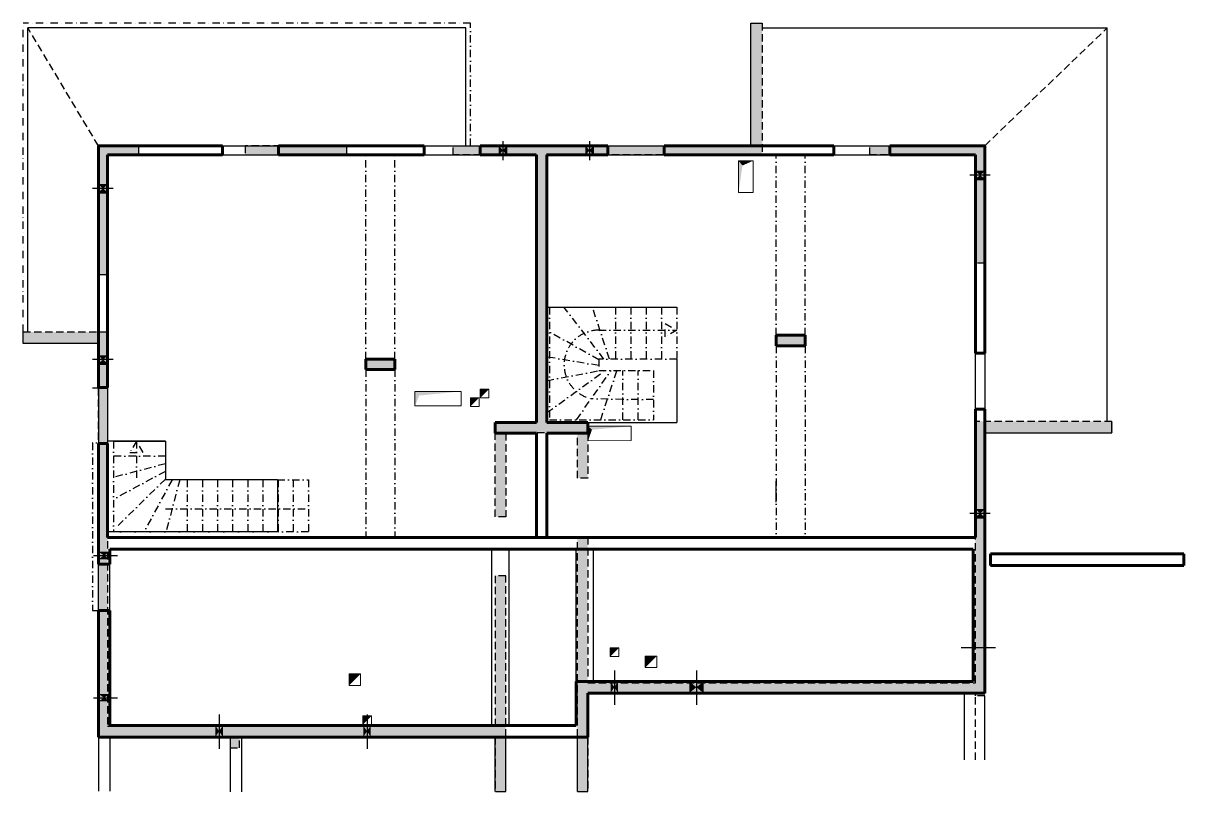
# Model space of a CAD drawing. Header units: centimetres. Extents: x -4990 to 114398, y -61489 to -12305.
# Drawn here: x 65890 to 67898, y -35741 to -34411 of the extents above; entities that cross this region are included whole.
import ezdxf

# ---------------------------------------------------------------- set-up
doc = ezdxf.new("R2010")
doc.units = ezdxf.units.CM
doc.header["$LTSCALE"] = 0.5
doc.linetypes.add('CACHEX2', pattern=[19.05, 12.7, -6.35])
doc.linetypes.add('TIRETPTX2', pattern=[50.8, 25.4, -12.7, 0, -12.7])
for name, color, linetype in [('01_escalier int.', 2, 'TIRETPTX2'), ('01_isolant ext', 2, 'TIRETPTX2'), ('01_linteaux', 2, 'CONTINUOUS'), ('01_murs_sup', 2, 'CACHEX2'), ('01_poch_BN', 9, 'CONTINUOUS'), ('01_poch_poteaux', 250, 'CONTINUOUS'), ('01_resv', 32, 'CONTINUOUS')]:
    doc.layers.add(name, color=color, linetype=linetype)
doc.layers.add('01_murs_coup', color=5, linetype='CONTINUOUS', lineweight=60)
doc.layers.add('01_résv', color=32, linetype='CONTINUOUS', lineweight=9)
pattern_1 = [(135, (21242.898, 1704.3274), (-11.2253202, 9e-16), [7.9375, -7.9375])]

msp = doc.modelspace()

# ---------------------------------------------------------------- hatches: boundary and pattern name
at = {"layer": '01_murs_sup', "ltscale": 2}
h = msp.add_hatch(dxfattribs=at)
h.set_pattern_fill('DASH', color=256, scale=2.5, angle=135)
h.set_pattern_definition(pattern_1)
h.paths.add_polyline_path([(66795.787, -34639.232), (67168.789, -34639.232), (67168.789, -34411.229), (67148.789, -34411.229), (67148.789, -34623.232), (66633.788, -34623.232), (66633.788, -34639.232), (66777.787, -34639.232), (66777.787, -35102.232), (66706.787, -35102.232), (66706.787, -35265.232), (66724.787, -35265.232), (66724.787, -35120.232), (66848.783, -35120.232), (66848.783, -35198.237), (66866.783, -35198.236), (66866.782, -35102.231), (66795.787, -35102.232)])
h.paths.add_polyline_path([(67553.782, -34623.232), (67354.783, -34623.232), (67354.783, -34639.232), (67537.782, -34639.232), (67537.782, -34826.229), (67553.782, -34826.229)])
h.paths.add_polyline_path([(66449.784, -34623.232), (66273.788, -34623.232), (66273.788, -34639.232), (66449.784, -34639.232)])
h.paths.add_polyline_path([(66035.784, -34639.232), (66089.784, -34639.232), (66089.784, -34623.232), (66019.784, -34623.232), (66019.784, -34846.231), (66035.784, -34846.231)])
h = msp.add_hatch(dxfattribs=at)
h.set_pattern_fill('DASH', color=256, scale=2.5, angle=135)
h.set_pattern_definition(pattern_1)
h.paths.add_polyline_path([(67553.782, -35120.229), (67775.78, -35120.229), (67775.78, -35100.229), (67537.782, -35100.229), (67537.782, -35552.234), (66866.786, -35552.234), (66866.784, -35300.234), (66848.784, -35300.234), (66848.783, -35740.673), (66866.786, -35740.673), (66866.787, -35570.241), (67537.782, -35570.234), (67537.782, -35575.227), (67553.782, -35575.227)])
h.paths.add_polyline_path([(66724.787, -35367.229), (66706.787, -35367.229), (66706.787, -35628.228), (66035.793, -35628.228), (66035.77, -34945.23), (65889.767, -34945.23), (65889.767, -34965.23), (66019.77, -34965.23), (66019.794, -35646.217), (66247.78, -35646.221), (66247.78, -35665.222), (66263.78, -35665.222), (66263.78, -35646.221), (66706.787, -35646.228), (66706.787, -35740.673), (66724.787, -35740.673)])
at = {"layer": '01_poch_BN', "ltscale": 2}
h = msp.add_hatch(color=256, dxfattribs=at)
h.dxf.hatch_style = 1
h.paths.add_polyline_path([(66724.787, -35646.232), (66706.787, -35646.232), (66706.787, -35740.673), (66724.787, -35740.673)])
h.paths.add_polyline_path([(66736.787, -35646.232), (66730.787, -35740.673)])
h.paths.add_polyline_path([(66695.078, -35646.232), (66700.933, -35740.673)])
h.paths.add_polyline_path([(66848.784, -35646.232), (66848.784, -35646.232), (66848.784, -35740.673), (66848.783, -35740.673)])
h.paths.add_polyline_path([(66866.782, -35646.232), (66848.784, -35646.232), (66848.783, -35740.673), (66866.782, -35740.673)])
at = {"layer": '01_poch_poteaux', "ltscale": 2}
h = msp.add_hatch(color=256, dxfattribs=at)
h.dxf.hatch_style = 1
h.paths.add_polyline_path([(67242.786, -34951.231), (67192.786, -34951.228), (67192.778, -34969.231), (67242.785, -34969.231)])
h = msp.add_hatch(color=256, dxfattribs=at)
h.dxf.hatch_style = 1
h.paths.add_polyline_path([(66532.775, -34992.224), (66482.775, -34992.221), (66482.772, -35010.234), (66532.774, -35010.223)])

# ---------------------------------------------------------------- linework, layer by layer
at = {"layer": '01_escalier int.'}
for p, q in [((66800.775, -34902.236), (66800.775, -35097.236)), ((66894.576, -34992.236), (66825.319, -34902.236)), ((66904.609, -34992.236), (66874.655, -34902.236)), ((66914.643, -34902.236), (66914.643, -34992.236)), ((66941.176, -34902.236), (66941.176, -34992.236)), ((66967.709, -34902.236), (66967.709, -34992.236)), ((66994.242, -34902.236), (66994.242, -34992.236)), ((67020.775, -34902.236), (67020.775, -34992.236)), ((66885.775, -34993.469), (66795.775, -34942.76)), ((66885.775, -34942.236), (67020.775, -34942.236)), ((67000.775, -34930.689), (67020.775, -34942.236)), ((67000.775, -34953.783), (67000.775, -34930.689)), ((67020.775, -34942.236), (67000.775, -34953.783)), ((66885.775, -35003.503), (66795.775, -34988.56)), ((67020.775, -34992.236), (66885.775, -34992.236)), ((66885.775, -34992.236), (66885.775, -35012.236)), ((66795.775, -35029.694), (66887.075, -35012.236)), ((66795.775, -35084.965), (66897.108, -35012.236)), ((66847.211, -35097.236), (66907.142, -35012.236)), ((66885.775, -35012.236), (66980.275, -35012.236)), ((66889.126, -35097.236), (66917.175, -35012.236)), ((66927.209, -35097.236), (66927.209, -35012.236)), ((66953.742, -35097.236), (66953.742, -35012.236)), ((66980.275, -35012.236), (66980.275, -35097.236)), ((66927.351, -35062.236), (66872.877, -35060.834)), ((66980.275, -35062.236), (66927.351, -35062.236)), ((66800.775, -35097.236), (66980.275, -35097.236)), ((66045.771, -35134.272), (66045.771, -35291.232)), ((66085.771, -35134.272), (66074.224, -35154.172)), ((66085.771, -35134.272), (66085.771, -35199.872)), ((66097.318, -35154.172), (66085.771, -35134.272)), ((66135.771, -35160.372), (66045.771, -35160.372)), ((66074.224, -35154.172), (66097.318, -35154.172)), ((66135.771, -35173.482), (66045.771, -35197.044)), ((66135.771, -35186.592), (66045.771, -35234.821)), ((66135.771, -35199.932), (66045.771, -35288.197)), ((66147.412, -35201.232), (66098.606, -35291.232)), ((66160.522, -35201.232), (66136.96, -35291.232)), ((66173.632, -35201.232), (66173.632, -35291.232)), ((66199.832, -35201.232), (66199.832, -35291.232)), ((66226.032, -35201.232), (66226.032, -35291.232)), ((66252.232, -35201.232), (66252.232, -35291.232)), ((66278.432, -35201.232), (66278.432, -35291.232)), ((66304.632, -35201.232), (66304.632, -35291.232)), ((66329.771, -35201.232), (66383.232, -35201.232)), ((66330.832, -35201.232), (66330.832, -35291.232)), ((66357.032, -35201.232), (66357.032, -35291.232)), ((66383.232, -35201.232), (66383.232, -35291.232)), ((66135.771, -35251.172), (66383.008, -35251.172)), ((66383.232, -35291.232), (66045.771, -35291.232))]:
    msp.add_line(p, q, dxfattribs=at)
msp.add_arc((66885.775, -35002.236), 60, 90, 257.586991, dxfattribs=at)
at = {"layer": '01_isolant ext'}
for p, q in [((65889.755, -34945.23), (65889.755, -34411.229)), ((66663.755, -34411.229), (65889.755, -34411.229)), ((66663.755, -34623.232), (66663.755, -34411.229)), ((66482.775, -34992.221), (66482.843, -34639.232)), ((66532.775, -34992.224), (66532.797, -34639.232)), ((67192.786, -34951.228), (67192.786, -34639.232)), ((67242.786, -34951.231), (67242.786, -34639.232)), ((67192.781, -34969.231), (67192.761, -35301.232)), ((67242.785, -34969.231), (67242.764, -35301.232)), ((66482.772, -35010.234), (66482.772, -35301.232)), ((66532.774, -35010.223), (66532.756, -35301.232)), ((66009.744, -35042.23), (66035.771, -35042.23)), ((66035.771, -35137.23), (66009.737, -35137.23)), ((66009.737, -35137.23), (66009.737, -35427.26)), ((66009.737, -35427.26), (66019.749, -35427.26))]:
    msp.add_line(p, q, dxfattribs=at)
at = {"layer": '01_linteaux'}
for p, q in [((65897.755, -34945.23), (65897.755, -34419.229)), ((66655.755, -34419.229), (65897.755, -34419.229)), ((66655.755, -34623.232), (66655.755, -34419.229)), ((67148.789, -34411.229), (67168.789, -34411.229)), ((67148.789, -34623.232), (67148.789, -34411.229)), ((67168.789, -34419.229), (67765.78, -34419.229)), ((67765.78, -35100.229), (67765.78, -34419.229)), ((66234.778, -34623.232), (66331.778, -34623.232)), ((66583.749, -34623.232), (66680.738, -34623.232)), ((66901.738, -34623.232), (66998.764, -34623.232)), ((67292.779, -34623.232), (67389.788, -34623.232)), ((66234.778, -34639.232), (66331.778, -34639.232)), ((66583.749, -34639.232), (66680.738, -34639.232)), ((66901.738, -34639.232), (66998.764, -34639.232)), ((67292.779, -34639.232), (67389.788, -34639.232)), ((66795.775, -34902.236), (67020.775, -34902.236)), ((65889.755, -34965.23), (65889.755, -34945.23)), ((66019.758, -34965.23), (65889.755, -34965.23)), ((67537.782, -35079.186), (67537.782, -34982.186)), ((67553.782, -34982.186), (67553.782, -35079.186)), ((67020.775, -34992.236), (67020.775, -35102.236)), ((66019.771, -35041.23), (66019.771, -35138.23)), ((66035.771, -35041.23), (66035.771, -35138.23)), ((66866.775, -35102.236), (67020.775, -35102.236)), ((67773.78, -35120.229), (67773.78, -35100.229)), ((67553.782, -35120.229), (67773.78, -35120.229)), ((66135.771, -35134.272), (66035.771, -35134.272)), ((66045.771, -35134.272), (66135.771, -35134.272)), ((66135.771, -35134.272), (66135.771, -35201.232)), ((66329.771, -35201.232), (66135.771, -35201.232)), ((66329.771, -35201.232), (66329.771, -35291.232)), ((66330.832, -35291.232), (66035.771, -35291.232)), ((66700.787, -35626.232), (66700.787, -35321.232)), ((66730.787, -35626.232), (66730.787, -35321.232)), ((66846.782, -35550.199), (66846.782, -35321.232)), ((66876.782, -35550.199), (66876.782, -35321.232)), ((66019.771, -35427.26), (66019.771, -35347.26)), ((66039.738, -35427.26), (66039.738, -35347.26)), ((67518.77, -35685.5), (67518.77, -35570.199)), ((67553.77, -35685.5), (67553.77, -35575.241)), ((66019.771, -35646.232), (66019.771, -35740.127)), ((66039.771, -35646.232), (66039.771, -35740.127)), ((66247.78, -35646.232), (66247.78, -35741)), ((66267.78, -35646.232), (66267.78, -35741)), ((66706.522, -35740.673), (66706.522, -35646.232)), ((66724.787, -35740.673), (66724.787, -35646.232)), ((66848.784, -35740.673), (66848.784, -35646.232)), ((66866.782, -35740.673), (66866.782, -35646.232))]:
    msp.add_line(p, q, dxfattribs=at)
at = {"layer": '01_linteaux', "linetype": 'CACHEX2', "ltscale": 2}
for p, q in [((66019.771, -34623.232), (65897.755, -34419.229)), ((67168.789, -34411.229), (67168.789, -34639.232)), ((67553.782, -34623.232), (67765.78, -34419.229)), ((65889.755, -34945.23), (66035.758, -34945.23)), ((67773.78, -35100.229), (67553.782, -35100.229))]:
    msp.add_line(p, q, dxfattribs=at)
at = {"layer": '01_murs_coup'}
for p, q in [((66019.771, -35041.23), (66019.771, -34623.232)), ((66019.771, -34623.232), (66234.778, -34623.232)), ((66234.778, -34623.232), (66234.778, -34639.232)), ((66331.778, -34639.232), (66331.778, -34623.232)), ((66331.778, -34623.232), (66583.749, -34623.232)), ((66583.749, -34623.232), (66583.749, -34639.232)), ((66680.738, -34623.232), (66901.738, -34623.232)), ((66680.738, -34639.232), (66680.738, -34623.232)), ((66901.738, -34623.232), (66901.738, -34639.232)), ((66998.764, -34623.232), (67292.779, -34623.232)), ((66998.764, -34639.232), (66998.764, -34623.232)), ((67292.779, -34623.232), (67292.779, -34639.232)), ((67389.788, -34623.232), (67553.782, -34623.232)), ((67389.788, -34639.232), (67389.788, -34623.232)), ((67553.782, -34623.232), (67553.782, -34982.186)), ((66035.771, -34639.232), (66035.771, -35041.23)), ((66234.778, -34639.232), (66035.771, -34639.232)), ((66583.749, -34639.232), (66331.778, -34639.232)), ((66777.625, -34639.232), (66680.738, -34639.232)), ((66777.775, -34639.232), (66777.775, -35102.236)), ((66901.738, -34639.232), (66795.625, -34639.232)), ((66795.775, -34639.232), (66795.775, -35102.236)), ((67292.779, -34639.232), (66998.764, -34639.232)), ((67537.782, -34639.232), (67389.788, -34639.232)), ((67537.782, -34982.186), (67537.782, -34639.232)), ((67537.794, -34680.732), (67553.794, -34680.732)), ((66019.784, -34703.732), (66035.784, -34703.732)), ((67192.778, -34969.231), (67192.786, -34951.228)), ((67192.786, -34951.228), (67242.786, -34951.231)), ((67242.786, -34951.231), (67242.785, -34969.231)), ((67242.785, -34969.231), (67192.778, -34969.231)), ((67553.782, -34982.186), (67537.782, -34982.186)), ((66019.784, -34999.732), (66035.784, -34999.732)), ((66482.772, -35010.234), (66482.775, -34992.221)), ((66482.775, -34992.221), (66532.775, -34992.224)), ((66532.775, -34992.224), (66532.774, -35010.223)), ((66532.774, -35010.223), (66482.772, -35010.234)), ((66035.771, -35041.23), (66019.771, -35041.23)), ((67553.782, -35079.186), (67537.782, -35079.186)), ((67537.782, -35079.186), (67537.782, -35301.232)), ((67553.782, -35570.199), (67553.782, -35079.186)), ((66706.799, -35102.236), (66777.775, -35102.236)), ((66706.799, -35102.236), (66706.799, -35120.236)), ((66795.775, -35102.236), (66866.775, -35102.236)), ((66866.775, -35102.236), (66866.775, -35120.236)), ((66706.799, -35120.236), (66777.775, -35120.236)), ((66777.775, -35120.236), (66777.775, -35301.232)), ((66795.775, -35120.236), (66795.775, -35301.232)), ((66866.775, -35120.236), (66795.775, -35120.236)), ((66035.771, -35138.23), (66019.771, -35138.23)), ((66019.771, -35138.23), (66019.771, -35347.26)), ((66035.771, -35301.232), (66035.771, -35138.23)), ((67537.794, -35265.732), (67553.794, -35265.732)), ((67537.782, -35301.232), (66035.771, -35301.232)), ((66039.771, -35347.26), (66039.771, -35321.232)), ((66039.771, -35321.232), (67533.782, -35321.232)), ((67533.782, -35321.232), (67533.782, -35550.199)), ((67563.782, -35349.237), (67563.796, -35329.287)), ((67563.796, -35329.287), (67898.264, -35329.237)), ((67898.264, -35329.237), (67898.264, -35349.237)), ((66019.771, -35347.26), (66039.771, -35347.26)), ((67898.264, -35349.237), (67563.782, -35349.237)), ((66039.738, -35427.26), (66019.771, -35427.26)), ((66019.771, -35427.26), (66019.771, -35646.232)), ((66039.771, -35626.232), (66039.738, -35427.26)), ((66846.782, -35550.199), (66846.782, -35626.232)), ((67533.782, -35550.199), (66846.782, -35550.199)), ((66866.774, -35570.255), (66866.774, -35646.232)), ((66866.782, -35570.199), (66866.782, -35646.232)), ((66866.782, -35570.199), (67553.782, -35570.199)), ((66846.782, -35626.232), (66039.771, -35626.232)), ((66019.771, -35646.232), (66866.782, -35646.232))]:
    msp.add_line(p, q, dxfattribs=at)
at = {"layer": '01_murs_sup', "ltscale": 2}
for p, q in [((67148.789, -34623.232), (67148.789, -34411.229)), ((67148.789, -34411.229), (67168.789, -34411.229)), ((67168.789, -34411.229), (67168.789, -34639.232)), ((66089.784, -34623.232), (66019.784, -34623.232)), ((66019.784, -34623.232), (66019.784, -34846.231)), ((66089.784, -34639.232), (66089.784, -34623.232)), ((66449.784, -34623.232), (66273.788, -34623.232)), ((66273.788, -34623.232), (66273.788, -34639.232)), ((66449.784, -34639.232), (66449.784, -34623.232)), ((66633.788, -34623.232), (67148.789, -34623.232)), ((66633.788, -34639.232), (66633.788, -34623.232)), ((67354.783, -34623.232), (67553.782, -34623.232)), ((67354.783, -34639.232), (67354.783, -34623.232)), ((67553.782, -34623.232), (67553.782, -34826.229)), ((66035.784, -34846.231), (66035.784, -34639.232)), ((66035.784, -34639.232), (66089.784, -34639.232)), ((66273.788, -34639.232), (66449.784, -34639.232)), ((66777.787, -34639.232), (66633.788, -34639.232)), ((66777.787, -35102.232), (66777.787, -34639.232)), ((67168.789, -34639.232), (66795.787, -34639.232)), ((66795.787, -34639.232), (66795.787, -35102.232)), ((67537.782, -34639.232), (67354.783, -34639.232)), ((67537.782, -34826.229), (67537.782, -34639.232)), ((67553.782, -34826.229), (67537.782, -34826.229)), ((66019.784, -34846.231), (66035.784, -34846.231)), ((65889.767, -34945.23), (66035.77, -34945.23)), ((65889.767, -34965.23), (65889.767, -34945.23)), ((66035.77, -34945.23), (66035.793, -35628.228)), ((66019.77, -34965.23), (65889.767, -34965.23)), ((66019.794, -35646.217), (66019.77, -34965.23)), ((66706.787, -35102.232), (66777.787, -35102.232)), ((66706.787, -35265.232), (66706.787, -35102.232)), ((66795.787, -35102.232), (66866.782, -35102.231)), ((66866.782, -35102.231), (66866.783, -35198.236)), ((67773.78, -35100.229), (67537.782, -35100.229)), ((67537.782, -35552.234), (67537.782, -35100.229)), ((67773.78, -35120.229), (67773.78, -35100.229)), ((66848.783, -35120.232), (66724.787, -35120.232)), ((66724.787, -35120.232), (66724.787, -35265.232)), ((66848.783, -35198.237), (66848.783, -35120.232)), ((67553.782, -35120.229), (67773.78, -35120.229)), ((67553.782, -35120.229), (67553.782, -35575.227)), ((66866.783, -35198.236), (66848.783, -35198.237)), ((66724.787, -35265.232), (66706.787, -35265.232)), ((66848.783, -35740.673), (66848.784, -35300.234)), ((66848.784, -35300.234), (66866.784, -35300.234)), ((66866.784, -35300.234), (66866.786, -35552.234)), ((66724.787, -35367.229), (66706.787, -35367.229)), ((66706.787, -35367.229), (66706.787, -35628.228)), ((66724.787, -35740.673), (66724.787, -35367.229)), ((66866.786, -35552.234), (67537.782, -35552.234)), ((66866.787, -35570.241), (66866.786, -35740.673)), ((67537.782, -35570.234), (66866.787, -35570.241)), ((67537.782, -35575.227), (67537.782, -35570.234)), ((67537.77, -35685.5), (67537.77, -35575.241)), ((67553.782, -35575.227), (67537.782, -35575.227)), ((66706.787, -35628.228), (66035.784, -35628.228)), ((66019.784, -35646.217), (66247.78, -35646.221)), ((66247.78, -35646.221), (66247.78, -35665.222)), ((66263.78, -35646.221), (66706.787, -35646.228)), ((66263.78, -35665.222), (66263.78, -35646.221)), ((66706.787, -35646.228), (66706.787, -35740.673)), ((66247.78, -35665.222), (66263.78, -35665.222))]:
    msp.add_line(p, q, dxfattribs=at)
at = {"layer": '01_poch_BN', "ltscale": 2}
for p, q in [((66706.933, -35740.673), (66724.787, -35740.673)), ((66848.784, -35740.673), (66866.782, -35740.673))]:
    msp.add_line(p, q, dxfattribs=at)
at = {"layer": '01_resv'}
for p, q in [((66713.275, -34623.232), (66713.275, -34639.232)), ((66719.775, -34615.534), (66719.775, -34648.355)), ((66726.275, -34623.232), (66726.275, -34639.232)), ((66863.275, -34623.232), (66863.275, -34639.232)), ((66869.775, -34615.534), (66869.775, -34648.355)), ((66876.275, -34623.232), (66876.275, -34639.232)), ((67537.794, -34680.732), (67553.794, -34680.732)), ((67537.872, -34667.471), (67553.872, -34667.471)), ((66019.784, -34703.732), (66035.784, -34703.732)), ((66019.862, -34690.471), (66035.862, -34690.471)), ((66019.862, -34986.471), (66035.862, -34986.471)), ((66019.784, -34999.732), (66035.784, -34999.732)), ((67192.665, -35239.672), (67192.665, -35203.672)), ((67537.794, -35265.732), (67553.794, -35265.732)), ((67537.872, -35252.471), (67553.872, -35252.471))]:
    msp.add_line(p, q, dxfattribs=at)
at = {"layer": '01_resv', "ltscale": 2}
for p, q in [((67563.215, -34674.232), (67527.741, -34674.232)), ((66045.205, -34697.232), (66009.73, -34697.232)), ((66045.205, -34993.232), (66009.73, -34993.232)), ((67563.215, -35259.232), (67527.741, -35259.232)), ((66011.46, -35332.232), (66052.729, -35332.232)), ((67572.313, -35492.199), (67512.95, -35492.199)), ((66912.782, -35531.205), (66912.782, -35590.478)), ((67054.782, -35531.205), (67054.782, -35590.478)), ((66011.46, -35578.232), (66052.729, -35578.232)), ((66228.771, -35607.281), (66228.771, -35666.553)), ((66484.782, -35607.238), (66484.782, -35666.511))]:
    msp.add_line(p, q, dxfattribs=at)
at = {"layer": '01_resv'}
for points in [[(66713.275, -34639.232), (66713.275, -34623.232), (66726.275, -34623.232), (66726.275, -34639.232)], [(66863.275, -34639.232), (66863.275, -34623.232), (66876.275, -34623.232), (66876.275, -34639.232)], [(67537.872, -34667.471), (67553.872, -34667.471), (67553.794, -34680.732), (67537.794, -34680.732)], [(66019.862, -34690.471), (66035.862, -34690.471), (66035.784, -34703.732), (66019.784, -34703.732)], [(66019.862, -34986.471), (66035.862, -34986.471), (66035.784, -34999.732), (66019.784, -34999.732)], [(67537.872, -35252.471), (67553.872, -35252.471), (67553.794, -35265.732), (67537.794, -35265.732)]]:
    msp.add_solid(points, dxfattribs=at)
at = {"layer": '01_resv', "ltscale": 2}
for points in [[(66019.771, -35325.732), (66039.771, -35325.732), (66039.771, -35338.732), (66019.771, -35338.732)], [(67533.782, -35472.199), (67553.782, -35472.199), (67553.782, -35512.199), (67533.782, -35512.199)], [(66906.282, -35550.199), (66906.282, -35570.199), (66919.282, -35570.199), (66919.282, -35550.199)], [(67042.282, -35550.199), (67042.282, -35570.199), (67067.282, -35570.199), (67067.282, -35550.199)], [(66019.771, -35571.732), (66039.771, -35571.732), (66039.771, -35584.732), (66019.771, -35584.732)], [(66222.271, -35626.274), (66222.271, -35646.274), (66235.271, -35646.274), (66235.271, -35626.274)], [(66478.282, -35626.232), (66478.282, -35646.232), (66491.282, -35646.232), (66491.282, -35626.232)]]:
    msp.add_solid(points, dxfattribs=at)
at = {"layer": '01_résv'}
for p, q in [((67127.78, -34704.26), (67127.78, -34649.26)), ((67127.78, -34649.26), (67152.78, -34649.26)), ((67152.78, -34649.26), (67152.78, -34704.26)), ((67152.78, -34704.26), (67127.78, -34704.26)), ((66647.749, -35048.268), (66567.765, -35048.273)), ((66567.765, -35048.273), (66567.765, -35073.373)), ((66567.765, -35048.273), (66567.765, -35073.373)), ((66647.792, -35073.227), (66647.749, -35048.268)), ((66680.82, -35059.224), (66680.82, -35044.224)), ((66680.82, -35044.224), (66695.82, -35044.224)), ((66695.82, -35044.224), (66695.82, -35059.224)), ((66663.729, -35074.196), (66663.729, -35059.196)), ((66663.729, -35059.196), (66678.729, -35059.196)), ((66678.729, -35059.196), (66678.729, -35074.196)), ((66695.82, -35059.224), (66680.82, -35059.224)), ((66567.765, -35073.373), (66647.792, -35073.227)), ((66678.729, -35074.196), (66663.729, -35074.196)), ((66941.847, -35108.558), (66867.321, -35108.563)), ((66867.321, -35108.563), (66867.321, -35133.563)), ((66867.321, -35108.563), (66867.321, -35133.563)), ((66941.848, -35133.417), (66941.847, -35108.558)), ((66867.321, -35133.563), (66941.848, -35133.417)), ((66905.828, -35507.197), (66905.828, -35492.197)), ((66905.828, -35492.197), (66920.828, -35492.197)), ((66920.828, -35507.197), (66905.828, -35507.197)), ((66920.828, -35492.197), (66920.828, -35507.197)), ((66966.208, -35506.199), (66966.208, -35526.199)), ((66986.208, -35506.199), (66966.208, -35506.199)), ((66966.208, -35506.199), (66966.208, -35526.199)), ((66986.208, -35526.199), (66986.208, -35506.199)), ((66966.208, -35526.199), (66986.208, -35526.199)), ((66453.722, -35537.193), (66453.722, -35557.193)), ((66473.722, -35537.193), (66453.722, -35537.193)), ((66453.722, -35537.193), (66453.722, -35557.193)), ((66473.722, -35557.193), (66473.722, -35537.193)), ((66453.722, -35557.193), (66473.722, -35557.193)), ((66477.788, -35624.803), (66477.788, -35609.803)), ((66477.788, -35609.803), (66492.788, -35609.803)), ((66492.788, -35609.803), (66492.788, -35624.803)), ((66492.788, -35624.803), (66477.788, -35624.803)), ((66492.788, -35624.803), (66477.788, -35624.803))]:
    msp.add_line(p, q, dxfattribs=at)
for points in [[(67127.78, -34704.26), (67127.78, -34649.26), (67134.505, -34657.426)], [(67127.78, -34649.26), (67152.78, -34649.26), (67134.505, -34657.426)], [(66567.765, -35048.273), (66647.749, -35048.268), (66575.03, -35055.398)], [(66567.765, -35073.373), (66567.765, -35048.273), (66575.03, -35055.398)], [(66680.82, -35059.296), (66680.82, -35044.224), (66695.82, -35044.224)], [(66663.729, -35074.196), (66663.729, -35059.196), (66678.729, -35059.196)], [(66867.321, -35108.563), (66941.847, -35108.559), (66874.076, -35114.496)], [(66867.321, -35133.563), (66867.321, -35108.563), (66874.076, -35114.496)], [(66905.828, -35507.197), (66905.828, -35492.197), (66920.828, -35492.197)], [(66966.208, -35526.199), (66966.208, -35506.199), (66986.208, -35506.199)], [(66453.722, -35557.193), (66453.722, -35537.193), (66473.722, -35537.193)], [(66477.788, -35624.803), (66477.788, -35609.803), (66492.788, -35609.803)]]:
    msp.add_solid(points, dxfattribs=at)

doc.saveas('drawing.dxf')
